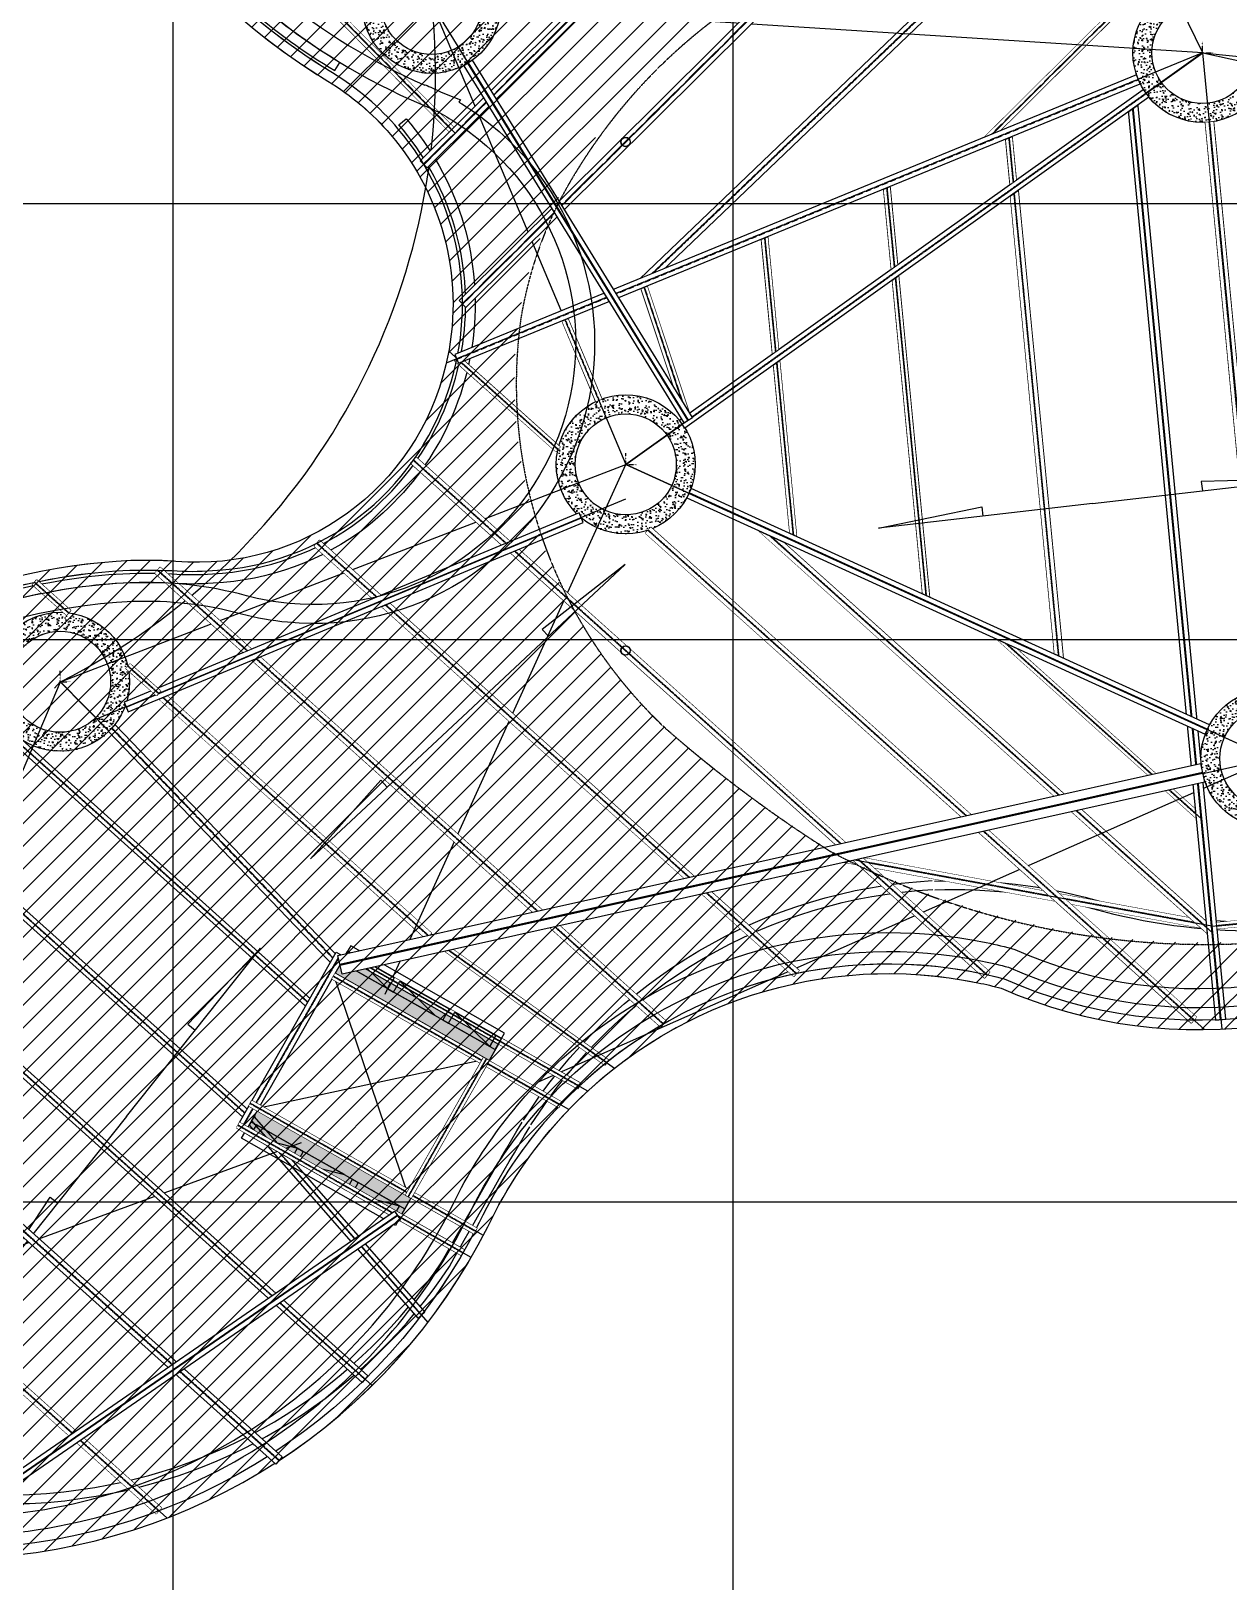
# Model space of a CAD drawing. Header units: millimetres. Extents: x 59135 to 3708801, y -250967 to 196121.
# Drawn here: x 3399156 to 3418114, y -150872 to -126340 of the extents above; entities that cross this region are included whole.
import ezdxf

# ---------------------------------------------------------------- set-up
doc = ezdxf.new("R2010")
doc.units = ezdxf.units.MM
doc.header["$LTSCALE"] = 5
doc.set_wipeout_variables(frame=1)
for name, pattern in [('CENTER2', [1.125, 0.75, -0.125, 0.125, -0.125]), ('DASHDOT', [1, 0.5, -0.25, 0, -0.25]), ('HIDDEN', [0.375, 0.25, -0.125])]:
    doc.linetypes.add(name, pattern=pattern)
for name, color, linetype in [('CLARO', 8, 'Continuous'), ('EE-ACHURADOS', 9, 'Continuous'), ('EE-ARQUITECTONICO', 250, 'Continuous'), ('EE-COLUMNAS CONCRETO', 11, 'Continuous'), ('EE-EJES', 8, 'DASHDOT'), ('EE-OCULTAS', 252, 'HIDDEN'), ('EE-OCULTO', 252, 'HIDDEN'), ('EE-PMETALICO 6x4.76', 70, 'Continuous')]:
    doc.layers.add(name, color=color, linetype=linetype)

# ---------------------------------------------------------------- blocks, each defined once
blk = doc.blocks.new('*U572')
blk.add_wipeout([(-76, -1336), (76, -1336), (76, -13637), (-76, -13637)])
blk.add_lwpolyline([(-76, -1336), (76, -1336), (76, -13637), (-76, -13637)], close=True)
at = {"layer": 'EE-OCULTO'}
for p, q in [((-4, -13637), (-4, -1336)), ((4, -13637), (4, -1336))]:
    blk.add_line(p, q, dxfattribs=at)
blk = doc.blocks.new('*U538')
blk.add_lwpolyline([(-63, -805), (63, -805), (63, -6993), (-63, -6993)], close=True)
blk.add_wipeout([(-63, -805), (63, -805), (63, -6993), (-63, -6993)])
at = {"layer": 'EE-OCULTAS'}
for p, q in [((-3, -6993), (-3, -805)), ((3, -6993), (3, -805))]:
    blk.add_line(p, q, dxfattribs=at)
blk = doc.blocks.new('*U117')
blk.add_wipeout([(-70, -358), (70, -358), (70, -9228), (-70, -9228)])
blk.add_lwpolyline([(-70, -358), (70, -358), (70, -9228), (-70, -9228)], close=True)
at = {"layer": 'EE-OCULTAS'}
for p, q in [((-3, -358), (-3, -9228)), ((3, -358), (3, -9228))]:
    blk.add_line(p, q, dxfattribs=at)
blk = doc.blocks.new('*U118')
blk.add_wipeout([(-70, 1275), (70, 1275), (70, -2828), (-70, -2828)])
blk.add_lwpolyline([(-70, 1275), (70, 1275), (70, -2828), (-70, -2828)], close=True)
at = {"layer": 'EE-OCULTAS'}
for p, q in [((-3, 1275), (-3, -2828)), ((3, 1275), (3, -2828))]:
    blk.add_line(p, q, dxfattribs=at)
blk = doc.blocks.new('*U224')
blk.add_wipeout([(-50, 3801), (50, 3801), (50, 348), (-50, 348)])
blk.add_lwpolyline([(-50, 3801), (50, 3801), (50, 348), (-50, 348)], close=True)
blk.add_wipeout([(-50, 3801), (50, 3801), (50, 348), (-50, 348)])
at = {"layer": 'EE-OCULTAS'}
for p, q in [((-3, 3801), (-3, 348)), ((3, 3801), (3, 348))]:
    blk.add_line(p, q, dxfattribs=at)
blk = doc.blocks.new('*U225')
blk.add_lwpolyline([(-63, -1580), (64, -1580), (64, -7331), (-63, -7331)], close=True)
blk.add_wipeout([(-63, -1580), (64, -1580), (64, -7331), (-63, -7331)])
at = {"layer": 'EE-OCULTAS'}
for p, q in [((-3, -7331), (-3, -1580)), ((3, -7331), (3, -1580))]:
    blk.add_line(p, q, dxfattribs=at)
blk = doc.blocks.new('*U150')
blk.add_wipeout([(-50, 1272), (50, 1272), (50, -2146), (-50, -2146)])
blk.add_lwpolyline([(-50, 1272), (50, 1272), (50, -2146), (-50, -2146)], close=True)
blk.add_wipeout([(-50, 1272), (50, 1272), (50, -2146), (-50, -2146)])
at = {"layer": 'EE-OCULTAS'}
for p, q in [((-3, 1272), (-3, -2146)), ((3, 1272), (3, -2146))]:
    blk.add_line(p, q, dxfattribs=at)
blk = doc.blocks.new('*U151')
blk.add_lwpolyline([(-63, -1073), (64, -1073), (64, -10725), (-63, -10725)], close=True)
blk.add_wipeout([(-63, -1073), (64, -1073), (64, -10725), (-63, -10725)])
at = {"layer": 'EE-OCULTAS'}
for p, q in [((-3, -10725), (-3, -1073)), ((3, -10725), (3, -1073))]:
    blk.add_line(p, q, dxfattribs=at)
blk = doc.blocks.new('*U154')
blk.add_wipeout([(-50, 0), (50, 0), (50, -6162), (-50, -6162)])
blk.add_lwpolyline([(-50, 0), (50, 0), (50, -6162), (-50, -6162)], close=True)
blk.add_wipeout([(-50, 0), (50, 0), (50, -6162), (-50, -6162)])
at = {"layer": 'EE-OCULTAS'}
for p, q in [((-3, 0), (-3, -6162)), ((3, 0), (3, -6162))]:
    blk.add_line(p, q, dxfattribs=at)
blk = doc.blocks.new('*U155')
blk.add_wipeout([(-50, 1184), (50, 1184), (50, -1105), (-50, -1105)])
blk.add_lwpolyline([(-50, 1184), (50, 1184), (50, -1105), (-50, -1105)], close=True)
blk.add_wipeout([(-50, 1184), (50, 1184), (50, -1105), (-50, -1105)])
at = {"layer": 'EE-OCULTAS'}
for p, q in [((-3, 1184), (-3, -1105)), ((3, 1184), (3, -1105))]:
    blk.add_line(p, q, dxfattribs=at)
blk = doc.blocks.new('*U156')
blk.add_wipeout([(-50, 0), (50, 0), (50, -878), (-50, -878)])
blk.add_lwpolyline([(-50, 0), (50, 0), (50, -878), (-50, -878)], close=True)
blk.add_wipeout([(-50, 0), (50, 0), (50, -878), (-50, -878)])
at = {"layer": 'EE-OCULTAS'}
for p, q in [((-3, 0), (-3, -878)), ((3, 0), (3, -878))]:
    blk.add_line(p, q, dxfattribs=at)
blk = doc.blocks.new('*U159')
blk.add_wipeout([(-50, 5649), (50, 5649), (50, 1213), (-50, 1213)])
blk.add_lwpolyline([(-50, 5649), (50, 5649), (50, 1213), (-50, 1213)], close=True)
blk.add_wipeout([(-50, 5649), (50, 5649), (50, 1213), (-50, 1213)])
at = {"layer": 'EE-OCULTAS'}
for p, q in [((-3, 5649), (-3, 1213)), ((3, 5649), (3, 1213))]:
    blk.add_line(p, q, dxfattribs=at)
blk = doc.blocks.new('COLUMNA CONCRETO')
at = {"layer": 'EE-ACHURADOS'}
h = blk.add_hatch(dxfattribs=at)
h.set_pattern_fill('AR-CONC', color=256)
h.set_pattern_definition([(50, (-2321747.4, -250169.48), (182.184669, -15.939086), [19.05, -209.55]), (355, (-2321747.4, -250169.48), (-35.243421, 191.056845), [15.24, -167.640584]), (100.451445, (-2321732.22, -250170.81), (146.941247, 175.117752), [16.190009, -178.090245]), (46.1842, (-2321747.4, -250118.68), (271.07904, -42.042328), [28.575, -314.325]), (96.635558, (-2321724.8, -250122.2), (237.404134, 247.426125), [24.285023, -267.135608]), (351.184151, (-2321747.4, -250118.68), (237.404134, 247.426125), [22.859967, -251.459732]), (21, (-2321722, -250131.38), (151.614391, -102.265198), [19.05, -209.55]), (326, (-2321722, -250131.38), (61.802028, 184.187966), [15.24, -167.64]), (71.451445, (-2321709.37, -250139.9), (213.416419, 81.922769), [16.190009, -178.089938]), (37.5, (-2321747.4, -250169.485), (3.0886033, 84.5550389), [0, -165.608, 0, -170.18, 0, -168.275]), (7.5, (-2321747.4, -250169.485), (66.8196625, 100.1805748), [0, -97.028, 0, -161.798, 0, -64.135]), (327.5, (-2321804.044, -250169.485), (135.5905952, -5.728744), [0, -63.5, 0, -198.12, 0, -262.89]), (317.5, (-2321829.44, -250169.48), (148.1291814, 25.426491), [0, -82.55, 0, -131.572, 0, -186.69])])
h.paths.add_polyline_path([(-1100, 0, 1), (1100, 0, 1)])
h.paths.add_polyline_path([(800, 0, -1), (-800, 0, -1)], flags=16)
at = {"layer": 'EE-COLUMNAS CONCRETO'}
for radius in [1100, 800]:
    blk.add_circle((0, 0), radius, dxfattribs=at)
at = {"layer": 'EE-EJES'}
for q in [(0, 175), (168, 0)]:
    blk.add_line((0, 0), q, dxfattribs=at)
blk = doc.blocks.new('*U140')
blk.add_wipeout([(-50, 0), (50, 0), (50, -2148), (-50, -2148)])
blk.add_lwpolyline([(-50, 0), (50, 0), (50, -2148), (-50, -2148)], close=True)
blk.add_wipeout([(-50, 0), (50, 0), (50, -2148), (-50, -2148)])
at = {"layer": 'EE-OCULTAS'}
for p, q in [((-3, 0), (-3, -2148)), ((3, 0), (3, -2148))]:
    blk.add_line(p, q, dxfattribs=at)
blk = doc.blocks.new('*U141')
blk.add_wipeout([(-50, -83), (50, -83), (50, -2272), (-50, -2272)])
blk.add_lwpolyline([(-50, -83), (50, -83), (50, -2272), (-50, -2272)], close=True)
blk.add_wipeout([(-50, -83), (50, -83), (50, -2272), (-50, -2272)])
at = {"layer": 'EE-OCULTAS'}
for p, q in [((-3, -83), (-3, -2272)), ((3, -83), (3, -2272))]:
    blk.add_line(p, q, dxfattribs=at)
blk = doc.blocks.new('*U144')
blk.add_lwpolyline([(-64, 174), (63, 174), (63, -7369), (-64, -7369)], close=True)
blk.add_wipeout([(-64, 174), (63, 174), (63, -7369), (-64, -7369)])
at = {"layer": 'EE-OCULTAS'}
for p, q in [((-3, -7369), (-3, 174)), ((3, -7369), (3, 174))]:
    blk.add_line(p, q, dxfattribs=at)
blk = doc.blocks.new('*U145')
blk.add_wipeout([(-50, 1429), (50, 1429), (50, -5233), (-50, -5233)])
blk.add_lwpolyline([(-50, 1429), (50, 1429), (50, -5233), (-50, -5233)], close=True)
blk.add_wipeout([(-50, 1429), (50, 1429), (50, -5233), (-50, -5233)])
at = {"layer": 'EE-OCULTAS'}
for p, q in [((-3, 1429), (-3, -5233)), ((3, 1429), (3, -5233))]:
    blk.add_line(p, q, dxfattribs=at)
blk = doc.blocks.new('*U146')
blk.add_wipeout([(-50, 1979), (50, 1979), (50, -2929), (-50, -2929)])
blk.add_lwpolyline([(-50, 1979), (50, 1979), (50, -2929), (-50, -2929)], close=True)
blk.add_wipeout([(-50, 1979), (50, 1979), (50, -2929), (-50, -2929)])
at = {"layer": 'EE-OCULTAS'}
for p, q in [((-3, 1979), (-3, -2929)), ((3, 1979), (3, -2929))]:
    blk.add_line(p, q, dxfattribs=at)
blk = doc.blocks.new('*U147')
blk.add_wipeout([(-50, 3801), (50, 3801), (50, -439), (-50, -439)])
blk.add_lwpolyline([(-50, 3801), (50, 3801), (50, -439), (-50, -439)], close=True)
blk.add_wipeout([(-50, 3801), (50, 3801), (50, -439), (-50, -439)])
at = {"layer": 'EE-OCULTAS'}
for p, q in [((-3, 3801), (-3, -439)), ((3, 3801), (3, -439))]:
    blk.add_line(p, q, dxfattribs=at)
blk = doc.blocks.new('*U148')
blk.add_lwpolyline([(-64, 174), (63, 174), (63, -11432), (-64, -11432)], close=True)
blk.add_wipeout([(-64, 174), (63, 174), (63, -11432), (-64, -11432)])
at = {"layer": 'EE-OCULTAS'}
for p, q in [((-3, -11432), (-3, 174)), ((3, -11432), (3, 174))]:
    blk.add_line(p, q, dxfattribs=at)
blk = doc.blocks.new('*U865')
blk.add_lwpolyline([(-64, 201), (63, 201), (63, -12000), (-64, -12000)], close=True)
blk.add_wipeout([(-64, 201), (63, 201), (63, -12000), (-64, -12000)])
at = {"layer": 'EE-OCULTAS'}
for p, q in [((-3, -12000), (-3, 201)), ((3, -12000), (3, 201))]:
    blk.add_line(p, q, dxfattribs=at)
blk = doc.blocks.new('*U866')
blk.add_lwpolyline([(-63, 20), (63, 20), (63, -10177), (-63, -10177)], close=True)
blk.add_wipeout([(-63, 20), (63, 20), (63, -10177), (-63, -10177)])
at = {"layer": 'EE-OCULTAS'}
for p, q in [((-3, -10177), (-3, 20)), ((3, -10177), (3, 20))]:
    blk.add_line(p, q, dxfattribs=at)
blk = doc.blocks.new('*U867')
blk.add_lwpolyline([(-63, -201), (63, -201), (63, -10957), (-63, -10957)], close=True)
blk.add_wipeout([(-63, -201), (63, -201), (63, -10957), (-63, -10957)])
at = {"layer": 'EE-OCULTAS'}
for p, q in [((-3, -10957), (-3, -201)), ((3, -10957), (3, -201))]:
    blk.add_line(p, q, dxfattribs=at)
blk = doc.blocks.new('*U262')
blk.add_lwpolyline([(-64, 174), (63, 174), (63, -11981), (-64, -11981)], close=True)
blk.add_wipeout([(-64, 174), (63, 174), (63, -11981), (-64, -11981)])
at = {"layer": 'EE-OCULTAS'}
for p, q in [((-3, -11981), (-3, 174)), ((3, -11981), (3, 174))]:
    blk.add_line(p, q, dxfattribs=at)
blk = doc.blocks.new('*U263')
blk.add_wipeout([(-70, 399), (70, 399), (70, -13722), (-70, -13722)])
blk.add_lwpolyline([(-70, 399), (70, 399), (70, -13722), (-70, -13722)], close=True)
at = {"layer": 'EE-OCULTAS'}
for p, q in [((-3, 399), (-3, -13722)), ((3, 399), (3, -13722))]:
    blk.add_line(p, q, dxfattribs=at)
blk = doc.blocks.new('*U274')
blk.add_wipeout([(-70, 399), (70, 399), (70, -9529), (-70, -9529)])
blk.add_lwpolyline([(-70, 399), (70, 399), (70, -9529), (-70, -9529)], close=True)
at = {"layer": 'EE-OCULTAS'}
for p, q in [((-3, 399), (-3, -9529)), ((3, 399), (3, -9529))]:
    blk.add_line(p, q, dxfattribs=at)
blk = doc.blocks.new('*U275')
blk.add_wipeout([(-76, 450), (76, 450), (76, -4752), (-76, -4752)])
blk.add_lwpolyline([(-76, 450), (76, 450), (76, -4752), (-76, -4752)], close=True)
at = {"layer": 'EE-OCULTO'}
for p, q in [((-4, -4752), (-4, 450)), ((4, -4752), (4, 450))]:
    blk.add_line(p, q, dxfattribs=at)
blk = doc.blocks.new('*U288')
blk.add_wipeout([(-76, -529), (76, -529), (76, -14773), (-76, -14773)])
blk.add_lwpolyline([(-76, -529), (76, -529), (76, -14773), (-76, -14773)], close=True)
at = {"layer": 'EE-OCULTO'}
for p, q in [((-4, -14773), (-4, -529)), ((4, -14773), (4, -529))]:
    blk.add_line(p, q, dxfattribs=at)
blk = doc.blocks.new('*U289')
blk.add_wipeout([(-76, -1122), (76, -1122), (76, -15895), (-76, -15895)])
blk.add_lwpolyline([(-76, -1122), (76, -1122), (76, -15895), (-76, -15895)], close=True)
at = {"layer": 'EE-OCULTO'}
for p, q in [((-4, -15895), (-4, -1122)), ((4, -15895), (4, -1122))]:
    blk.add_line(p, q, dxfattribs=at)
blk = doc.blocks.new('*U291')
blk.add_wipeout([(-76, 450), (76, 450), (76, -8565), (-76, -8565)])
blk.add_lwpolyline([(-76, 450), (76, 450), (76, -8565), (-76, -8565)], close=True)
at = {"layer": 'EE-OCULTO'}
for p, q in [((-4, -8565), (-4, 450)), ((4, -8565), (4, 450))]:
    blk.add_line(p, q, dxfattribs=at)
blk = doc.blocks.new('*U206')
blk.add_lwpolyline([(-64, 174), (63, 174), (63, -8845), (-64, -8845)], close=True)
blk.add_wipeout([(-64, 174), (63, 174), (63, -8845), (-64, -8845)])
at = {"layer": 'EE-OCULTAS'}
for p, q in [((-3, -8845), (-3, 174)), ((3, -8845), (3, 174))]:
    blk.add_line(p, q, dxfattribs=at)
blk = doc.blocks.new('POSTE M 6x4.76')
at = {"layer": 'EE-ACHURADOS'}
h = blk.add_hatch(color=256, dxfattribs=at)
h.dxf.hatch_style = 1
h.paths.add_polyline_path([(-102, -37, 1), (51, -37, 1)])
h.paths.add_polyline_path([(46, -37, -1), (-97, -37, -1)], flags=16)
at = {"layer": 'EE-PMETALICO 6x4.76'}
for radius in [76.2, 71.4]:
    blk.add_circle((-26, -37), radius, dxfattribs=at)
blk = doc.blocks.new('A$C67B314FF')
at = {"layer": 'EE-ARQUITECTONICO'}
for points in [[(1.92, 0.014), (-0.425, 2.641)], [(1.92, 2.641), (-0.425, 0.014)]]:
    blk.add_lwpolyline(points, dxfattribs=at)
blk.add_lwpolyline([(-0.425, 2.641), (1.92, 2.641), (1.92, 0.014), (-0.425, 0.014)], close=True, dxfattribs=at)
blk = doc.blocks.new('*U222')
blk.add_wipeout([(-76, 351), (76, 351), (76, -2749), (-76, -2749)])
blk.add_lwpolyline([(-76, 351), (76, 351), (76, -2749), (-76, -2749)], close=True)
at = {"layer": 'EE-OCULTO'}
for p, q in [((-4, -2749), (-4, 351)), ((4, -2749), (4, 351))]:
    blk.add_line(p, q, dxfattribs=at)
blk = doc.blocks.new('*U223')
blk.add_wipeout([(-50, 3953), (50, 3953), (50, -141), (-50, -141)])
blk.add_lwpolyline([(-50, 3953), (50, 3953), (50, -141), (-50, -141)], close=True)
blk.add_wipeout([(-50, 3953), (50, 3953), (50, -141), (-50, -141)])
at = {"layer": 'EE-OCULTAS'}
for p, q in [((-3, 3953), (-3, -141)), ((3, 3953), (3, -141))]:
    blk.add_line(p, q, dxfattribs=at)
blk = doc.blocks.new('*U561')
blk.add_wipeout([(-50, 3801), (50, 3801), (50, -324), (-50, -324)])
blk.add_lwpolyline([(-50, 3801), (50, 3801), (50, -324), (-50, -324)], close=True)
blk.add_wipeout([(-50, 3801), (50, 3801), (50, -324), (-50, -324)])
at = {"layer": 'EE-OCULTAS'}
for p, q in [((-3, 3801), (-3, -324)), ((3, 3801), (3, -324))]:
    blk.add_line(p, q, dxfattribs=at)
blk = doc.blocks.new('*U562')
blk.add_wipeout([(-50, 3801), (50, 3801), (50, 1301), (-50, 1301)])
blk.add_lwpolyline([(-50, 3801), (50, 3801), (50, 1301), (-50, 1301)], close=True)
blk.add_wipeout([(-50, 3801), (50, 3801), (50, 1301), (-50, 1301)])
at = {"layer": 'EE-OCULTAS'}
for p, q in [((-3, 3801), (-3, 1301)), ((3, 3801), (3, 1301))]:
    blk.add_line(p, q, dxfattribs=at)
blk = doc.blocks.new('*U544')
blk.add_wipeout([(-50, 360), (50, 360), (50, -1105), (-50, -1105)])
blk.add_lwpolyline([(-50, 360), (50, 360), (50, -1105), (-50, -1105)], close=True)
blk.add_wipeout([(-50, 360), (50, 360), (50, -1105), (-50, -1105)])
at = {"layer": 'EE-OCULTAS'}
for p, q in [((-3, 360), (-3, -1105)), ((3, 360), (3, -1105))]:
    blk.add_line(p, q, dxfattribs=at)
blk = doc.blocks.new('*U542')
blk.add_wipeout([(-50, -757), (50, -757), (50, -1402), (-50, -1402)])
blk.add_lwpolyline([(-50, -757), (50, -757), (50, -1402), (-50, -1402)], close=True)
blk.add_wipeout([(-50, -757), (50, -757), (50, -1402), (-50, -1402)])
at = {"layer": 'EE-OCULTAS'}
for p, q in [((-3, -757), (-3, -1402)), ((3, -757), (3, -1402))]:
    blk.add_line(p, q, dxfattribs=at)
blk = doc.blocks.new('*U540')
blk.add_wipeout([(-76, 8955), (76, 8955), (76, -4752), (-76, -4752)])
blk.add_lwpolyline([(-76, 8955), (76, 8955), (76, -4752), (-76, -4752)], close=True)
at = {"layer": 'EE-OCULTO'}
for p, q in [((-4, -4752), (-4, 8955)), ((4, -4752), (4, 8955))]:
    blk.add_line(p, q, dxfattribs=at)
blk = doc.blocks.new('*U543')
blk.add_lwpolyline([(-51, 16), (51, 16), (51, -705), (-51, -705)], close=True)
blk.add_wipeout([(-51, 16), (51, 16), (51, -705), (-51, -705)])
at = {"layer": 'EE-OCULTAS'}
for p, q in [((-3, 16), (-3, -705)), ((3, 16), (3, -705))]:
    blk.add_line(p, q, dxfattribs=at)
blk = doc.blocks.new('*U575')
blk.add_wipeout([(-76, -4240), (76, -4240), (76, -15895), (-76, -15895)])
blk.add_lwpolyline([(-76, -4240), (76, -4240), (76, -15895), (-76, -15895)], close=True)
at = {"layer": 'EE-OCULTO'}
for p, q in [((-4, -15895), (-4, -4240)), ((4, -15895), (4, -4240))]:
    blk.add_line(p, q, dxfattribs=at)
blk = doc.blocks.new('A$C572D47DB')
at = {"layer": 'CLARO'}
blk.add_lwpolyline([(57516, 40784, 0.032051), (57516, 40784, 0.087617), (60038, 38597, 0.000053), (60040, 38596), (60117, 38725), (60117, 38725, -0.000053), (60116, 38726, -0.087089), (57643, 40865, -0.031534), (57643, 40865)], format="xyb", close=True, dxfattribs=at)
for points in [[(53138, 29696, -0.080379), (55697, 30524, -0.055524), (57460, 30632, 0.036401), (58105, 30632, 0.153127), (60453, 31494, 0.428369), (61053, 37737), (61167, 37835, -0.428314), (60545, 31375, -0.15306), (58115, 30482, -0.036204), (57451, 30482, 0.055517), (55721, 30376, 0.080757), (53196, 29557), (53138, 29696)], [(69537, 25628, -0.079364), (72029, 25336, 0.140201), (77208, 25354, 0.0882), (79568, 26518, 0.021736), (80585, 27336, -0.101181), (87871, 31279, -0.144135), (99264, 31399, -0.103149), (104961, 28555)], [(69531, 25768, -0.079364), (72067, 25471, 0.140201), (77169, 25489, 0.0882), (79485, 26631, 0.021736), (80493, 27442, 0.021736)], [(63025, 21985, -0.242359), (69494, 25776, -0.242359)], [(63143, 21910, -0.242359), (69502, 25636, -1.37956)], [(61730, 19736, -0.006646), (63004, 21952, -0.006646)], [(61852, 19667, -0.006646), (63125, 21880, -5.632541)], [(48997, 19923, 0.347492), (56044, 16000, 0.215514), (61852, 19667, 0.214014)], [(49126, 19977, 0.347561), (56023, 16138, 0.215564), (61735, 19744, 0.215564)]]:
    blk.add_lwpolyline(points, format="xyb", dxfattribs=at)
at = {"layer": 'CLARO', "elevation": 0}
blk.add_lwpolyline([(56638, 16239), (56638, 16239)], close=True, dxfattribs=at)
at = {"layer": 'CLARO', "xscale": -1, "rotation": 313.7546176257704}
blk.add_blockref('*U572', (74762, 44670), dxfattribs=at)
at = {"layer": 'CLARO'}
blk.add_blockref('POSTE M 6x4.76', (58851, 16934), dxfattribs=at)
for points in [[(64908, 35236), (73903, 43852)], [(70301, 37453), (74672, 41797)]]:
    blk.add_lwpolyline(points, dxfattribs=at)
for name, p, rotation in [('*U150', (60432, 39136), 44.66889456265184), ('*U117', (52799, 29966), 48.09488572113527), ('*U538', (67037, 26325), 79.57030184126052), ('*U224', (64624, 22695), 54.56713763628728), ('*U118', (59550, 21029), 41.1424947239542)]:
    blk.add_blockref(name, p, dxfattribs=dict(at, rotation=rotation))
for p, q in [((51325, 18621), (55697, 28923)), ((55692, 28923), (55603, 28823)), ((59506, 21628), (51325, 18621))]:
    blk.add_line(p, q, dxfattribs=at)
for points in [[(60177, 38266), (69529, 47561)], [(61576, 39652), (64644, 32364)], [(55697, 28923), (64644, 32364)], [(57247, 28740), (61526, 24900)], [(62199, 19813), (59382, 21410)]]:
    blk.add_lwpolyline(points, dxfattribs=at)
blk.add_lwpolyline([(55697, 28923, 0.310968), (61576, 39652)], format="xyb", dxfattribs=at)
for name, p, rotation in [('*U154', (74672, 41797), 314.818835368601), ('*U155', (65284, 34116), 18.39394866479233), ('*U151', (65944, 32116), 48.09488572113836)]:
    blk.add_blockref(name, p, dxfattribs=dict(at, rotation=rotation))
for p in [(61571, 39652), (55692, 28923)]:
    blk.add_blockref('COLUMNA CONCRETO', p, dxfattribs=at)
for points in [[(73775, 38876), (69534, 47560)], [(73774, 38875), (81418, 37200)], [(73775, 38876), (81802, 38065)], [(64910, 35242), (65632, 33069)]]:
    blk.add_lwpolyline(points, dxfattribs=at)
for p in [(73770, 38876), (64644, 32364)]:
    blk.add_blockref('COLUMNA CONCRETO', p, dxfattribs=at)
for name, p, rotation in [('*U156', (70699, 37617), 5.499027160088622), ('*U145', (68903, 35402), 5.499027159937227), ('*U146', (67023, 34061), 5.499027159937227), ('*U159', (74662, 25939), 48.09488572113509), ('*U225', (56071, 29795), 48.09488572113836)]:
    blk.add_blockref(name, p, dxfattribs=dict(at, rotation=rotation))
blk.add_line((55697, 28923), (60118, 24440), dxfattribs=at)
for points in [[(70699, 37617), (71506, 29234)], [(60838, 23977), (64644, 32364)], [(64640, 31812), (56191, 28298)], [(59672, 23799), (52945, 29835)], [(63273, 22595), (74850, 27709)]]:
    blk.add_lwpolyline(points, dxfattribs=at)
at = {"layer": 'CLARO', "rotation": 48.09488572113899}
blk.add_blockref('*U140', (61972, 34037), dxfattribs=at)
at = {"layer": 'CLARO'}
blk.add_blockref('COLUMNA CONCRETO', (74845, 27709), dxfattribs=at)
blk.add_lwpolyline([(61842, 34154), (63571, 32602)], dxfattribs=at)
for name, p, rotation in [('*U144', (70800, 36569), 5.499027160003386), ('*U147', (63525, 22741), 60.44032931906705)]:
    blk.add_blockref(name, p, dxfattribs=dict(at, rotation=rotation))
blk.add_wipeout([(72746, 38089), (72582, 38073), (73978, 23568), (74142, 23584)]).dxf.layer = 'CLARO'
blk.add_line((73918, 25055), (76262, 25281), dxfattribs=at)
for points in [[(64644, 32364), (73775, 38876), (61576, 39652)], [(73770, 38876), (64644, 32364)], [(64644, 32364), (74850, 27709), (73775, 38876)], [(74056, 23576), (72660, 38081)], [(72664, 38083), (74075, 23426)], [(74065, 23576), (72668, 38082)], [(61283, 32431), (70363, 24282)], [(74845, 27709), (64644, 32364)], [(72031, 31745), (75416, 32134), (73751, 32093), (73768, 31945)], [(64997, 31322), (73804, 23418)], [(59754, 31115), (67343, 24305)], [(57234, 30690), (65239, 23506)], [(73754, 26754), (70458, 29712)], [(55692, 28923), (60118, 24440)], [(64044, 22446), (60961, 24195)]]:
    blk.add_lwpolyline(points, dxfattribs=at)
blk.add_lwpolyline([(72746, 38089), (72582, 38073), (73978, 23568), (74142, 23584)], close=True, dxfattribs=at)
at = {"layer": 'CLARO', "xscale": -1, "rotation": 314.8188353685692}
blk.add_blockref('*U288', (71925, 47526), dxfattribs=at)
at = {"layer": 'CLARO'}
for name, p, rotation in [('*U148', (65127, 31205), 48.09488572113836), ('*U141', (73918, 25055), 95.49902715993998)]:
    blk.add_blockref(name, p, dxfattribs=dict(at, rotation=rotation))
blk.add_lwpolyline([(61336, 37003), (71666, 47268)], dxfattribs=at)
at = {"layer": 'CLARO', "rotation": 48.09488572113836}
blk.add_blockref('*U865', (61432, 32297), dxfattribs=at)
at = {"layer": 'CLARO'}
for points in [[(72031, 31745), (68646, 31356), (70277, 31693), (70294, 31545)], [(73918, 25055), (67723, 26198)]]:
    blk.add_lwpolyline(points, dxfattribs=at)
at = {"layer": 'CLARO', "xscale": -1, "rotation": 314.8188353685692}
blk.add_blockref('*U289', (73335, 46107), dxfattribs=at)
at = {"layer": 'CLARO', "rotation": 48.09488572113836}
blk.add_blockref('*U866', (59770, 31102), dxfattribs=at)
at = {"layer": 'CLARO'}
for points in [[(61907, 34752), (72648, 45425)], [(59535, 40044), (61944, 37607)], [(61571, 39652), (65630, 33067)], [(73770, 38876), (61803, 33968)], [(68766, 36824), (69405, 30193)], [(66834, 36031), (67303, 31151)]]:
    blk.add_lwpolyline(points, dxfattribs=at)
at = {"layer": 'CLARO', "rotation": 48.09488572113836}
blk.add_blockref('*U867', (57084, 30824), dxfattribs=at)
at = {"layer": 'CLARO'}
blk.add_line((61527, 24899), (64467, 22807), dxfattribs=at)
for points in [[(49897, 27416), (60630, 17784)], [(48841, 25858), (59158, 16599)], [(48085, 24030), (57382, 15688)]]:
    blk.add_lwpolyline(points, dxfattribs=at)
for points in [[(61070, 24187), (61622, 23644), (60971, 24013)], [(61940, 23694), (62492, 23151), (61841, 23520)]]:
    blk.add_lwpolyline(points, close=True, dxfattribs=at)
for name, p, rotation in [('*U291', (72510, 37974), 305.4967268605775), ('*U206', (73897, 37608), 5.471983474300743)]:
    blk.add_blockref(name, p, dxfattribs=dict(at, rotation=rotation))
blk.add_blockref('POSTE M 6x4.76', (64666, 29455), dxfattribs=at)
blk.add_wipeout([(63971, 31444), (63907, 31596), (56706, 28599), (56770, 28447)]).dxf.layer = 'CLARO'
for points in [[(73880, 37782), (74745, 28804)], [(56736, 28527), (63937, 31524)], [(56740, 28519), (63941, 31516)], [(66725, 31414), (73928, 24951)], [(62145, 28450), (64633, 30778), (63320, 29753), (63422, 29644)], [(58731, 21994), (51228, 28728)]]:
    blk.add_lwpolyline(points, dxfattribs=at)
blk.add_lwpolyline([(63971, 31444), (63907, 31596), (56706, 28599), (56770, 28447)], close=True, dxfattribs=at)
at = {"layer": 'CLARO', "rotation": 48.094885721132}
blk.add_blockref('*U262', (48339, 23802), dxfattribs=at)
blk.add_wipeout([(65680, 31983), (65611, 31833), (73811, 28092), (73880, 28242)]).dxf.layer = 'CLARO'
at = {"layer": 'CLARO'}
blk.add_lwpolyline([(65680, 31983), (65611, 31833), (73811, 28092), (73880, 28242)], close=True, dxfattribs=at)
for points in [[(73844, 28163), (65643, 31904)], [(73847, 28171), (65647, 31912)]]:
    blk.add_lwpolyline(points, dxfattribs=at)
at = {"layer": 'EE-EJES', "linetype": 'CENTER2', "ltscale": 2.5}
blk.add_line((40125, 29591), (128214, 29591), dxfattribs=at)
at = {"layer": 'CLARO', "rotation": 48.09488572113527}
blk.add_blockref('*U263', (50305, 27050), dxfattribs=at)
at = {"layer": 'CLARO'}
for points in [[(59442, 21317), (60191, 21122), (59540, 21491)], [(60312, 20824), (61061, 20629), (60410, 20998)]]:
    blk.add_lwpolyline(points, close=True, dxfattribs=at)
for points in [[(59287, 21330), (61512, 18783)], [(54371, 15887), (60913, 20393)]]:
    blk.add_lwpolyline(points, dxfattribs=at)
at = {"layer": 'CLARO', "rotation": 48.09488572113527}
blk.add_blockref('*U274', (51638, 28360), dxfattribs=at)
at = {"layer": 'CLARO'}
h = blk.add_hatch(color=256, dxfattribs=at)
h.dxf.hatch_style = 1
h.paths.add_polyline_path([(61247, 20753), (58811, 22134), (58663, 21874), (61101, 20491)])
for points in [[(58701, 21737), (58799, 21911), (61061, 20629), (60962, 20455), (61049, 20405), (61247, 20753), (58811, 22134), (58614, 21787), (58701, 21737)], [(61247, 20753), (58811, 22134), (58663, 21874), (61101, 20491)], [(61000, 20318), (58564, 21700), (58614, 21787), (58712, 21960), (58799, 21911), (58701, 21737), (59351, 21368), (59450, 21542), (59540, 21491), (59442, 21317), (60221, 20875), (60320, 21049), (60410, 20998), (60312, 20824), (60962, 20455), (61061, 20629), (61148, 20579)], [(58701, 21737), (59450, 21542), (58799, 21911)]]:
    blk.add_lwpolyline(points, close=True, dxfattribs=at)
blk.add_lwpolyline([(56742, 22043), (54620, 19376), (55536, 20767), (55653, 20674)], dxfattribs=at)
at = {"layer": 'CLARO', "rotation": 43.89897744159195}
blk.add_blockref('*U275', (56823, 27864), dxfattribs=at)
at = {"layer": 'CLARO'}
h = blk.add_hatch(color=256, dxfattribs=at)
h.dxf.hatch_style = 1
h.paths.add_polyline_path([(62480, 22928), (60044, 24309), (60192, 24570), (62631, 23187)])
for points in [[(62145, 28450), (59656, 26122), (60766, 27364), (60868, 27255)], [(56742, 22043), (58864, 24709), (57714, 23503), (57831, 23411)]]:
    blk.add_lwpolyline(points, dxfattribs=at)
for points in [[(60329, 24608), (60230, 24434), (62492, 23151), (62590, 23325), (62677, 23276), (62480, 22928), (60044, 24309), (60242, 24657), (60329, 24608)], [(62480, 22928), (60044, 24309), (60192, 24570), (62631, 23187)], [(62727, 23363), (60291, 24744), (60242, 24657), (60143, 24483), (60230, 24434), (60329, 24608), (60979, 24239), (60881, 24065), (60971, 24013), (61070, 24187), (61849, 23745), (61750, 23571), (61841, 23520), (61940, 23694), (62590, 23325), (62492, 23151), (62579, 23102)], [(60329, 24608), (60881, 24065), (60230, 24434)], [(58770, 22158), (61205, 20777), (62438, 22951), (60003, 24333)]]:
    blk.add_lwpolyline(points, close=True, dxfattribs=at)
at = {"layer": 'CLARO', "xscale": 1065.989847715793, "yscale": 1065.989847715793, "zscale": 1065.989847715793, "rotation": 60.44032935291538}
blk.add_blockref('A$C67B314FF', (61442, 21163), dxfattribs=at)
at = {"layer": 'CLARO', "rotation": 150.4403293700553}
blk.add_blockref('*U222', (58770, 22217), dxfattribs=at)
at = {"layer": 'CLARO'}
blk.add_lwpolyline([(60121, 24442), (74845, 27709)], dxfattribs=at)
at = {"layer": 'CLARO', "xscale": -0.9999999999999996, "rotation": 60.44032931906277}
blk.add_blockref('*U223', (61946, 19956), dxfattribs=at)
at = {"layer": 'CLARO', "lineweight": 0}
for points in [[(87904, 32333, 0.007338), (86633, 31571), (86920, 30763, 0.033081), (84466, 29692, 0.052294), (80935, 27367, 0.036915), (78770, 25307, -0.289868), (70587, 24073, 0.296964), (63311, 21659, 0.057319), (62459, 20294, -0.271814), (54352, 15054, -0.208505), (49585, 16916, -0.201955), (47694, 21529, -0.111782), (48716, 25619, -0.069339), (50204, 27767, -0.189751), (56489, 30821, -0.039601), (57525, 30828, 0.37182), (61797, 33940, 0.239941), (60920, 37585, 0.079533), (59926, 38431, -0.251874), (54897, 47000, -0.436797), (62218, 54279, -0.196665), (69433, 50959, -0.104217), (71670, 47258, 0.782844), (93104, 50601, 0.090786)], [(92696, 47940, -0.690538), (71529, 47204, 0.104329), (69324, 50857, 0.196662), (62212, 54129, 0.436785), (55047, 47005, 0.251872), (60004, 38559, -0.080347), (61044, 37671, -0.261647), (61843, 33555, -0.3129), (58102, 30682, -0.036407), (57463, 30682, 0.055341), (55697, 30574, 0.16757), (50314, 27665, 0.069339)], [(54345, 15204, 0.271821), (62325, 20362, -0.05666), (63185, 21741, -0.298151), (70636, 24215, 0.289966), (78665, 25414, -0.037235), (80867, 27505, -0.051614), (84377, 29815, -0.031519), (86729, 30853), (86451, 31635, -0.007931), (87828, 32463, -0.223808)]]:
    blk.add_lwpolyline(points, format="xyb", dxfattribs=at)
at = {"layer": 'CLARO'}
for points in [[(93102, 50601, -0.782823), (71670, 47258, 0.104217), (69433, 50959, 0.196665), (62218, 54279, 0.436797), (54897, 47000, 0.238426), (59479, 38719, 0.012691), (59927, 38431, -0.079519), (60920, 37585, -0.239941), (61797, 33940, -0.37182), (57525, 30828, 0.001988), (57473, 30832, 0.025074), (56814, 30840, 0.19868), (50204, 27767, 0.069339)], [(54352, 15054, 0.271898), (62460, 20297, -0.074203), (63620, 22021, -0.264156), (70217, 24160, -0.013518), (70587, 24073, 0.289869), (78770, 25307, -0.026764), (80317, 26840, -0.061079), (84375, 29645, -0.034338), (86920, 30763), (86633, 31571, -0.007338), (87904, 32333, -0.22376)], [(87828, 32463, 0.007931), (86451, 31635), (86729, 30853, 0.030597), (84444, 29849, 0.062993), (80217, 26952, 0.026653), (78665, 25414, -0.289967), (70636, 24215, 0.013935), (70248, 24307, 0.264156), (63509, 22122, 0.074145), (62326, 20363, -0.271842), (54345, 15204, -0.208492)], [(50314, 27665, -0.191942), (56577, 30677, -0.027912), (57463, 30682, 0.036407), (58102, 30682, 0.3129), (61843, 33555, 0.261647), (61044, 37671, 0.080347), (60004, 38559, -0.012686), (59563, 38843, -0.238422), (55047, 47005, -0.436785), (62212, 54129, -0.196662), (69324, 50857, -0.104329), (71529, 47204, 0.783099), (93251, 50591, 0.090755)]]:
    blk.add_lwpolyline(points, format="xyb", dxfattribs=at)
blk.add_lwpolyline([(62395, 20157), (59578, 21755)], dxfattribs=at)
for name, p, rotation in [('*U544', (63789, 34397), 22.83077950615866), ('*U543', (55302, 30486), 48.09488642515904), ('*U542', (56201, 29674), 48.35082996305078)]:
    blk.add_blockref(name, p, dxfattribs=dict(at, rotation=rotation))
at = {"layer": 'CLARO', "xscale": -1, "rotation": 60.4403293190646}
blk.add_blockref('*U561', (63325, 22388), dxfattribs=at)
at = {"layer": 'CLARO'}
blk.add_lwpolyline([(63742, 22151), (60761, 23842)], dxfattribs=at)
at = {"layer": 'CLARO', "xscale": -0.9999999999999996, "rotation": 292.3012228418615}
blk.add_blockref('*U575', (76676, 40066), dxfattribs=at)
blk.add_wipeout([(60154, 24296), (60088, 24589), (73737, 27627), (73802, 27334)]).dxf.layer = 'CLARO'
at = {"layer": 'CLARO'}
for p, q in [((73768, 27488), (60119, 24450)), ((73771, 27473), (60123, 24435))]:
    blk.add_line(p, q, dxfattribs=at)
blk.add_lwpolyline([(60154, 24296), (60088, 24589), (73737, 27627), (73802, 27334)], close=True, dxfattribs=at)
at = {"layer": 'EE-EJES', "linetype": 'CENTER2', "ltscale": 2.5}
blk.add_line((66337, 77876), (66337, 8065), dxfattribs=at)
at = {"layer": 'CLARO', "rotation": 60.44032931906737}
blk.add_blockref('*U223', (62141, 20301), dxfattribs=at)
blk.add_wipeout([(62219, 38759), (62079, 38673), (65562, 33021), (65702, 33107)]).dxf.layer = 'CLARO'
at = {"layer": 'CLARO'}
blk.add_line((61204, 20775), (62437, 22949), dxfattribs=at)
blk.add_lwpolyline([(62219, 38759), (62079, 38673), (65562, 33021), (65702, 33107)], close=True, dxfattribs=at)
for points in [[(65628, 33062), (62145, 38714)], [(65636, 33066), (62153, 38718)]]:
    blk.add_lwpolyline(points, dxfattribs=at)
at = {"layer": 'EE-EJES', "linetype": 'CENTER2', "ltscale": 2.5}
blk.add_line((40125, 36491), (128214, 36491), dxfattribs=at)
at = {"layer": 'CLARO'}
blk.add_blockref('POSTE M 6x4.76', (64666, 37505), dxfattribs=at)
at = {"layer": 'CLARO', "rotation": 48.09488572113455}
blk.add_blockref('*U540', (55621, 19773), dxfattribs=at)
at = {"layer": 'CLARO', "xscale": -0.9999999999999996, "rotation": 150.4403293134993}
blk.add_blockref('*U562', (63079, 24081), dxfattribs=at)
blk.add_wipeout([(54418, 15819), (54325, 15955), (60983, 20542), (61077, 20406)]).dxf.layer = 'CLARO'
at = {"layer": 'CLARO', "elevation": 0}
for points in [[(54718, 15429, 0.068666), (57174, 15983, 0.068575), (59372, 17174, 0.118521), (62146, 20452, -0.097319), (63841, 22737, -0.239595), (70287, 24503, -0.014475), (70702, 24404, 0.290096), (78525, 25558, -0.026505), (80084, 27101, -0.06757), (84688, 30196, -0.12743), (94814, 32285, -0.08041)], [(58173, 52783, 0.092327), (56416, 51034, 0.000492), (56409, 51023, 0.160014), (55247, 47012, 0.082717), (55894, 43806), (55894, 43806, 0.000227), (55897, 43797, 0.062129), (57064, 41588, 0.143325), (61586, 37987), (61586, 37987), (61586, 37987), (61586, 37987, -0.041654), (62172, 37624, -0.759096), (59320, 30163, -0.041643), (58641, 30284), (58641, 30284, 0.076374), (56828, 30491, 0.228965), (49789, 26709)], [(54690, 15728, 0.068727), (57069, 16264, 0.068575), (59195, 17416, 0.118429), (61876, 20584, -0.097209), (63640, 22959, -0.239595), (70348, 24796, -0.015261), (70803, 24688, 0.290289), (78315, 25773, -0.026284), (79885, 27325, -0.06757), (84555, 30465, -0.12743), (94829, 32585, -0.080457)], [(58342, 52534, 0.092293), (56664, 50864, 0.000479), (56657, 50854, 0.160021), (55546, 47023, 0.090095), (56279, 43650), (56278, 43650, 0.055128), (57309, 41761, 0.136786), (61464, 38365), (61469, 38373, -0.014944), (61710, 38261, 0.008537), (62028, 38137), (62004, 38098, -0.023501), (62351, 37865, -0.759096), (59292, 29864, -0.041705), (58563, 29994, 0.076391), (56840, 30191, 0.229183), (50027, 26526)]]:
    blk.add_lwpolyline(points, format="xyb", dxfattribs=at)
at = {"layer": 'CLARO'}
blk.add_lwpolyline([(54418, 15819), (54325, 15955), (60983, 20542), (61077, 20406)], close=True, dxfattribs=at)
for points in [[(61028, 20477), (54369, 15891)], [(61033, 20470), (54374, 15884)]]:
    blk.add_lwpolyline(points, dxfattribs=at)
at = {"layer": 'EE-EJES', "linetype": 'CENTER2', "ltscale": 2.5}
for p, q in [((57480, 8065), (57480, 77876)), ((40125, 20691), (128214, 20691))]:
    blk.add_line(p, q, dxfattribs=at)

msp = doc.modelspace()

# ---------------------------------------------------------------- block references
msp.add_blockref('A$C572D47DB', (3343923.8, -165563.1))

# ---------------------------------------------------------------- next in the draw order: hatches: boundary and pattern name
at = {"layer": 'CLARO'}
h = msp.add_hatch(dxfattribs=at)
h.set_pattern_fill('ANSI31', color=256, scale=80)
h.set_pattern_definition([(45, (209410.86, 21133.62), (-179.605122, 179.605122), [])])
h.paths.add_polyline_path([(3415594.3, -118307.8, 0.0533322), (3414639.8, -116291.5, 0.0506621), (3413357.2, -114604, 0.1966653), (3406142.2, -111284, 0.4367966), (3398821.3, -118563.6, 0.2517993), (3403847.7, -127130.6, -0.0791573), (3404844.6, -127977.6, -0.2695939), (3405588.5, -132069.8, -0.3393587), (3401448.5, -134735.2, 0.0277285), (3400737.7, -134722.7, 0.1984586), (3394127.8, -137796.1, 0.0693389), (3392640, -139944.5, 0.1117815), (3391617.7, -144033.9, 0.2019549), (3393508.9, -148647.3, 0.208505), (3398275.4, -150508.7, 0.2723459), (3406391.7, -145251.7, -0.0597476), (3407276.1, -143852.8, -0.2944555), (3414510.5, -141489.9, 0.2898684), (3422693.4, -140256.5, -0.0192002), (3423781.9, -139144.7), (3423996, -138729.8, -0.0108611), (3423476.8, -139129.2, -0.0881228), (3421112.6, -140301.5, -0.1921981), (3411765.1, -139288.6, -0.0389699), (3409175.3, -137355.1, -0.2444887), (3406878.5, -130850.4, -0.0769467), (3407497.4, -128982, -0.3766846), (3418307.8, -124930.9, 0.1080436), (3426322, -125655.9), (3426807.5, -125118.9, -0.324483)])

# ---------------------------------------------------------------- next in the draw order: linework, layer by layer
at = {"layer": 'EE-OCULTAS'}
msp.add_lwpolyline([(3424934.6, -138005.5, -0.2675233), (3445098.6, -134914.5, -0.133974), (3451783.9, -140142.3, 1.0815347), (3461974.5, -130282.5, -0.2303814), (3458066.8, -117822.5, 0.2474218), (3456696.2, -114234.6, 0.4641813), (3436286.5, -118538.4, -0.0198828), (3435897.8, -119350.2, -0.1868549), (3429922.2, -124878.6, -0.1575649), (3418338, -124960.7, 0.3766846), (3407527.5, -129011.8, 0.0769467), (3406908.6, -130880.2, 0.2444887), (3409205.4, -137385, 0.0389699), (3411795.3, -139318.4, 0.1921981), (3421142.8, -140331.3, 0.0881228), (3423507, -139159.1, 0.0217248), (3424527.4, -138338.1, -0.0063725), (3424934.6, -138005.5)], format="xyb", close=True, dxfattribs=at)

doc.saveas('drawing.dxf')
